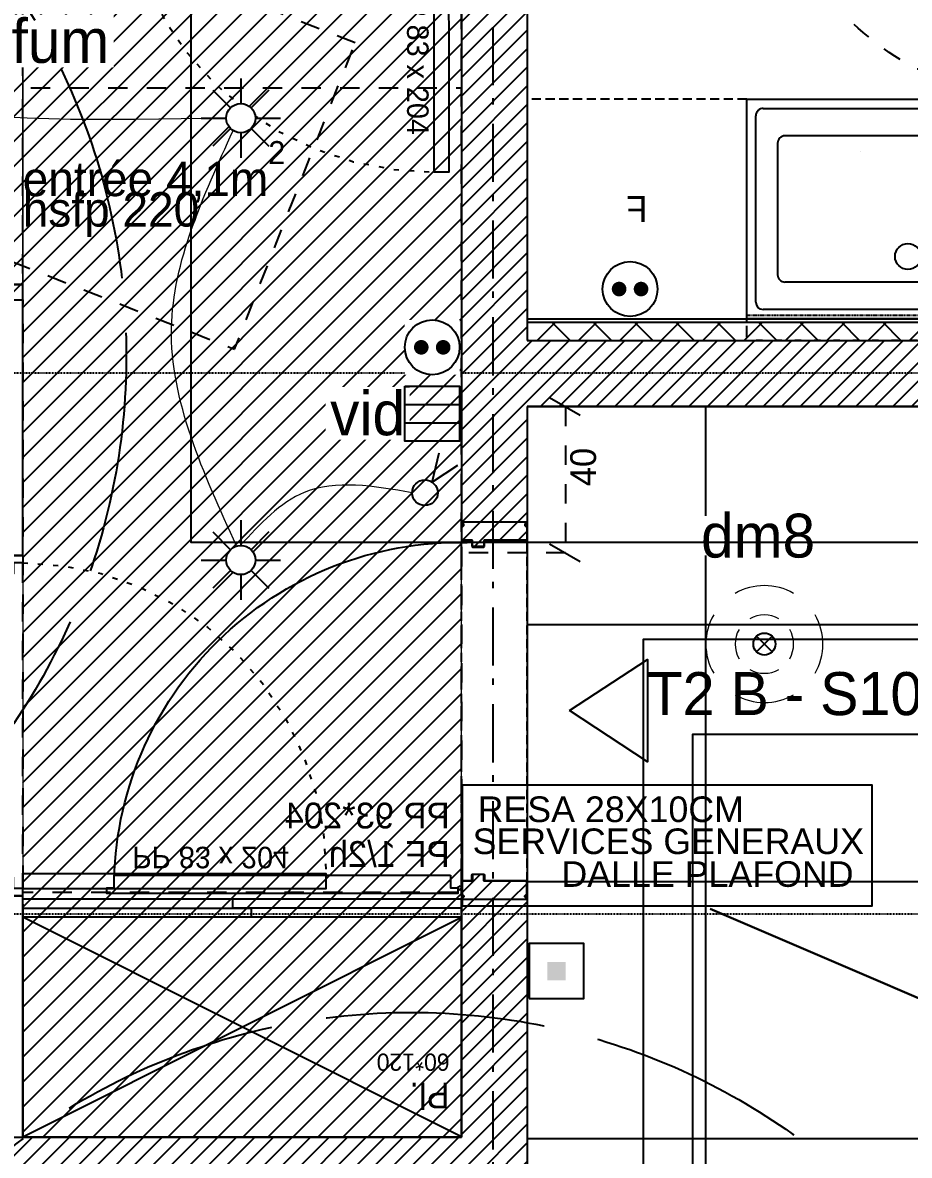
# Model space of a CAD drawing. Header units: centimetres. Extents: x -35664 to 50682, y -23001 to 23705.
# Drawn here: x 8922.8 to 9165.3, y 4077.5 to 4387.2 of the extents above; entities that cross this region are included whole.
import ezdxf

# ---------------------------------------------------------------- set-up
doc = ezdxf.new("R2010")
doc.units = ezdxf.units.CM
for name, pattern in [('ACAD_ISO02W100', [15, 12, -3]), ('Style de ligne -1', [0.41664, 0.20828, -0.20836]), ('Style de ligne -11', [0.347222, 0.20828, -0.138942]), ('Style de ligne -13', [0.147638, 0.098425, -0.049213]), ('Style de ligne -18', [0.164042, 0.054681, -0.109361]), ('Style de ligne -5', [0.20828, 0.069425, -0.138855]), ('Style de ligne -6', [1.04164, 0.625, -0.20828, 0.06943, -0.13893]), ('VW-01', [0.41656, 0.20828, -0.20828])]:
    doc.linetypes.add(name, pattern=pattern)
for name, color, linetype in [('B aménagement intérieur', 252, 'Continuous'), ('B faience', 252, 'Style de ligne -11'), ('B Faux plafonds', 9, 'Continuous'), ('B Faux plafonds_Hatch', 9, 'Continuous'), ('B GÈnÈral_Hatch', 252, 'Continuous'), ('B Général', 252, 'Continuous'), ('C ANNOTATIONS-axes horizontaux', 252, 'Style de ligne -1'), ('C ANNOTATIONS-PMR', 252, 'Style de ligne -5'), ('C ANNOTATIONS-prestations', 252, 'Continuous'), ('C ANNOTATIONS-prestations_Hatch', 252, 'Continuous'), ('C ANNOTATIONS-texte', 252, 'Continuous'), ('D SURFACES-shab', 252, 'Continuous'), ('F REMPLISSAGE-vert foncé', 252, 'Continuous'), ('prlm-MOD', 64, 'Continuous')]:
    doc.layers.add(name, color=color, linetype=linetype)
for name, color, linetype, lineweight in [('prlm-ELEC-CFA', 1, 'Continuous', 25), ('prlm-ELEC-CFO', 1, 'Continuous', 25), ('prlm-ELEC-SSI', 6, 'Continuous', 25), ('prlm-GAZ', 2, 'Continuous', 25), ('RESERVATION', 5, 'Continuous', 30)]:
    doc.layers.add(name, color=color, linetype=linetype, lineweight=lineweight)
doc.layers.add('prlm-ZEROPLOT', color=254, linetype='Continuous', plot=False)
doc.styles.add('Arial', font='arial.ttf')
doc.styles.add('Eurostile', font='Eurosti.TTF')
doc.styles.add('Eurostile (bold)', font='Eurostib.TTF')
doc.styles.add('Eurostile (italic)', font='Eurostib.TTF')
doc.styles.add('prlm-elec-cfa', font='comic.ttf', dxfattribs={"height": 12})
doc.styles.add('prlm-elec-cfo', font='comic.ttf', dxfattribs={"height": 12})
doc.styles.add('prlm-elec-ssi', font='comic.ttf', dxfattribs={"height": 12})
pattern_1 = [(45, (0, 0), (2.4253472, -2.6458333), [])]

# ---------------------------------------------------------------- blocks, each defined once
blk = doc.blocks.new('B 90.Rond 150_PMR')
at = {"layer": 'B Général', "linetype": 'VW-01', "ltscale": 25.4}
blk.add_circle((0, 0), 75, dxfattribs=at)
at = {"layer": 'B Général', "insert": (-61.5, 0), "char_height": 7.059, "attachment_point": 5, "rotation": 90, "line_spacing_factor": 0.894142, "style": 'Eurostile (italic)'}
blk.add_mtext('Ø 150 PMR', dxfattribs=at)
blk = doc.blocks.new('B 90.Frigo')
at = {"layer": 'B Général', "linetype": 'Style de ligne -13', "ltscale": 25.4, "flags": 128}
blk.add_lwpolyline([(-30, 30), (30, 30), (30, -30), (-30, -30)], close=True, dxfattribs=at)
blk.add_lwpolyline([(30, -30), (30, -36), (-30, -36), (-30, -30)], dxfattribs=at)
at = {"layer": 'B Général', "insert": (0, 0), "char_height": 7.06, "attachment_point": 5, "line_spacing_factor": 0.894142, "style": 'Eurostile'}
blk.add_mtext('F', dxfattribs=at)
blk = doc.blocks.new('B 90.Lave Vaisselle')
at = {"layer": 'B Général', "linetype": 'Style de ligne -13', "ltscale": 25.4, "flags": 128}
blk.add_lwpolyline([(-30, 30), (-30, 36), (30, 36), (30, 30)], dxfattribs=at)
blk.add_lwpolyline([(-30, 30), (30, 30), (30, -30), (-30, -30)], close=True, dxfattribs=at)
at = {"layer": 'B Général', "insert": (0, 0), "char_height": 7.059, "attachment_point": 5, "line_spacing_factor": 0.894142, "style": 'Eurostile'}
blk.add_mtext('LV', dxfattribs=at)
blk = doc.blocks.new('B 90.Evier 120x60')
at = {"layer": 'B Général', "linetype": 'Continuous'}
for p, q in [((-55.5, -2.5), (55.5, -2.5)), ((-57.5, -55.5), (-57.5, -4.5)), ((57.5, -4.5), (57.5, -55.5)), ((-52.12, -15), (-7.88, -15)), ((-52.5, -20), (-7.5, -20)), ((-52.5, -25), (-7.5, -25)), ((-52.5, -30), (-7.5, -30)), ((-52.5, -35), (-7.5, -35)), ((-52.5, -40), (-7.5, -40)), ((-52.12, -45), (-7.88, -45)), ((28.75, -45.8), (28.75, -45.8)), ((12.27, -52.47), (12.27, -52.47)), ((55.5, -57.5), (-55.5, -57.5))]:
    blk.add_line(p, q, dxfattribs=at)
at = {"layer": 'B Général', "linetype": 'Style de ligne -5', "ltscale": 25.4, "flags": 128}
blk.add_lwpolyline([(-60, 0), (-60, 6), (60, 6), (60, 0)], dxfattribs=at)
at = {"layer": 'B Général', "linetype": 'Continuous', "flags": 128}
blk.add_lwpolyline([(-60, 0), (60, 0), (60, -60), (-60, -60)], close=True, dxfattribs=at)
for points in [[(8.4, -12), (8.4, -48, 0.414212), (10.4, -50), (49.55, -50, 0.198914), (50.96, -49.41, 0.198914), (51.55, -48), (51.55, -12, 0.414214), (49.55, -10)], [(8.4, -12, -0.414212), (10.4, -10), (49.6, -10)]]:
    blk.add_lwpolyline(points, format="xyb", dxfattribs=at)
at = {"layer": 'B Général', "linetype": 'Continuous'}
for centre, start, end in [((-55.5, -4.5), 90, 180), ((55.5, -4.5), 0, 90), ((-55.5, -55.5), 180, 270), ((55.5, -55.5), 270, 0)]:
    blk.add_arc(centre, 2, start, end, dxfattribs=at)
blk.add_ellipse((15.9, -17), major_axis=(3.54, 0), ratio=1, dxfattribs=at)
at = {"layer": 'B Général'}
blk.add_blockref('B 90.Lave Vaisselle', (-30, -30), dxfattribs=at)
at = {"layer": 'C ANNOTATIONS-prestations', "insert": (-37.15, -3.37), "char_height": 4.706, "attachment_point": 1, "line_spacing_factor": 0.894142, "style": 'Eurostile (italic)'}
blk.add_mtext('Faïence ht: 60cm', dxfattribs=at)
blk = doc.blocks.new('B 90.T2 S105 (2D)')
at = {"layer": 'B GÈnÈral_Hatch', "linetype": 'Continuous'}
h = blk.add_hatch(dxfattribs=at)
h.set_pattern_fill('02_ISOLANT', color=256, angle=-90.0006, style=0, pattern_type=2)
h.set_pattern_definition([(-45.0006, (0, 0), (5.65692, 5.65679), []), (44.9994, (0, 0), (5.65679, -5.65692), [])])
h.paths.add_polyline_path([(-79.41, -286.55), (-366.96, -286.55), (-366.96, -291.55), (-79.41, -291.55)])
at = {"layer": 'B faience'}
blk.add_line((-306.96, -284.55), (-80.41, -284.55), dxfattribs=at)
at = {"layer": 'B Général', "linetype": 'Continuous'}
for p, q in [((-366.96, -285.55), (-79.41, -285.55)), ((-366.96, -285.55), (-79.41, -285.55)), ((-366.96, -286.55), (-79.41, -286.55)), ((-366.96, -291.55), (-79.41, -291.55)), ((-366.96, -291.55), (-79.41, -291.55))]:
    blk.add_line(p, q, dxfattribs=at)
at = {"layer": 'D SURFACES-shab', "lineweight": 18, "flags": 128}
blk.add_lwpolyline([(-366.96, -285.55), (-79.41, -285.55), (-79.41, -224.52), (-65.42, -224.52), (-65.42, -194.52), (-65.42, -194.52), (-65.42, -129.52), (-0.41, -129.52), (-0.41, 291.55), (-366.96, 291.55), (-366.96, -99.44), (-366.96, -99.44), (-366.96, -165.55), (-366.96, -165.55)], close=True, dxfattribs=at)
at = {"layer": 'B Général', "xscale": -1}
blk.add_blockref('B 90.Frigo', (-336.96, -255.55), dxfattribs=at)
at = {"layer": 'B Général', "rotation": 180}
blk.add_blockref('B 90.Evier 120x60', (-246.96, -285.55), dxfattribs=at)
at = {"layer": 'C ANNOTATIONS-PMR', "ltscale": 25.4, "rotation": 270}
blk.add_blockref('B 90.Rond 150_PMR', (-226.06, -150.55), dxfattribs=at)
blk = doc.blocks.new('B 90.PP 80')
at = {"layer": 'B Général', "flags": 128}
blk.add_lwpolyline([(-43, 2.5), (-43, 85.5), (-39, 85.5), (-39, 2.5)], close=True, dxfattribs=at)
at = {"layer": 'B Général', "linetype": 'Style de ligne -18', "ltscale": 25.4, "flags": 128}
blk.add_lwpolyline([(46, 2.5), (45.27, 13.33), (43.1, 23.98), (39.53, 34.26), (34.61, 44), (28.44, 53.03), (21.1, 61.19), (12.74, 68.35), (3.5, 74.38), (-6.47, 79.18), (-17, 82.67), (-27.91, 84.79), (-39, 85.5)], dxfattribs=at)
at = {"layer": 'B Général', "linetype": 'Continuous', "flags": 128}
for points in [[(-45, 2.5), (-43, 2.5), (-43, 0), (-40, 0), (-40, -2.5), (-45, -2.5)], [(48, 2.5), (46, 2.5), (46, 0), (43, 0), (43, -2.5), (48, -2.5), (48, -2.5), (48, -2.5), (48, 1.79), (48, 1.79)]]:
    blk.add_lwpolyline(points, close=True, dxfattribs=at)
at = {"layer": 'C ANNOTATIONS-prestations', "insert": (-37.5, 32.5), "char_height": 5.8825, "attachment_point": 1, "rotation": 90, "line_spacing_factor": 0.894142, "style": 'Eurostile'}
blk.add_mtext('PP 83 x 204', dxfattribs=at)
blk = doc.blocks.new('B 90.Placard 60.120')
at = {"layer": 'B Général', "linetype": 'Continuous'}
for p, q in [((60, 29.81), (-60, -30.19)), ((-60, 29.81), (60, -30.19))]:
    blk.add_line(p, q, dxfattribs=at)
at = {"layer": 'B Général', "linetype": 'Continuous', "flags": 128}
blk.add_lwpolyline([(60, -30.19), (60, 29.81), (-60, 29.81), (-60, -30.19)], dxfattribs=at)
for points in [[(60, -30.19), (60, -35.19), (-60, -35.19), (-60, -30.19)], [(60, -30.19), (60, -32.69), (-2.5, -32.69), (-2.5, -30.19)], [(2.5, -32.69), (2.5, -35.19), (-60, -35.19), (-60, -32.69)]]:
    blk.add_lwpolyline(points, close=True, dxfattribs=at)
at = {"layer": 'B Général', "insert": (-56.76, 22.1), "char_height": 7.059, "attachment_point": 1, "line_spacing_factor": 0.894142, "style": 'Eurostile'}
blk.add_mtext('Pl.', dxfattribs=at)
at = {"layer": 'C ANNOTATIONS-prestations', "insert": (-56.76, 9.4), "char_height": 4.706, "attachment_point": 4, "line_spacing_factor": 0.894142, "style": 'Eurostile'}
blk.add_mtext('60*120', dxfattribs=at)
blk = doc.blocks.new('B 90.T2 BS104  (2D)')
at = {"layer": 'B Faux plafonds_Hatch', "linetype": 'Continuous'}
h = blk.add_hatch(dxfattribs=at)
h.set_pattern_fill('F_P__SOFFITE', color=256, style=0, pattern_type=2)
h.set_pattern_definition([(45, (0, 0.2205), (-3.52778, 3.30729), [])])
h.paths.add_polyline_path([(20.46, 11.53), (20.46, 11.53), (-9.7, 11.53), (-9.7, -114.47), (44.61, -114.47), (44.61, -139.45), (111.61, -139.45), (111.61, -169.46), (174.62, -169.46), (174.62, -398.45), (294.62, -398.45), (294.62, 82.15), (149.61, 82.15), (149.61, 11.53)])
at = {"layer": 'B Faux plafonds', "linetype": 'VW-01', "ltscale": 25.4, "flags": 128}
blk.add_lwpolyline([(20.46, 11.53), (20.46, 11.53), (-9.7, 11.53), (-9.7, -114.47), (44.61, -114.47), (44.61, -139.45), (111.61, -139.45), (111.61, -169.46), (174.62, -169.46), (174.62, -398.45), (294.62, -398.45), (294.62, 82.15), (149.61, 82.15), (149.61, 11.53)], close=True, dxfattribs=at)
at = {"layer": 'B Général', "linetype": 'Continuous'}
for p, q in [((174.62, -165.35), (111.61, -165.35)), ((174.62, -239.45), (174.62, -165.35)), ((174.62, -239.45), (169.62, -239.45)), ((174.62, -332.45), (169.62, -332.45)), ((174.62, -398.45), (174.62, -332.45))]:
    blk.add_line(p, q, dxfattribs=at)
at = {"layer": 'B Général', "linetype": 'VW-01', "ltscale": 25.4, "flags": 128}
blk.add_lwpolyline([(174.62, -331.54), (174.62, -111.54), (294.62, -111.54), (294.62, -331.54)], close=True, dxfattribs=at)
at = {"layer": 'C ANNOTATIONS-prestations', "linetype": 'Continuous'}
for p, q in [((318.72, -196.22), (327.07, -201.04)), ((318.72, -236.22), (327.07, -241.04))]:
    blk.add_line(p, q, dxfattribs=at)
at = {"layer": 'C ANNOTATIONS-prestations', "linetype": 'VW-01', "ltscale": 25.4}
for p, q in [((323.05, -198.72), (323.05, -238.72)), ((323.05, -238.72), (294.62, -238.72))]:
    blk.add_line(p, q, dxfattribs=at)
at = {"layer": 'C ANNOTATIONS-prestations', "linetype": 'VW-01', "ltscale": 25.4, "flags": 128}
blk.add_lwpolyline([(265.55, -99.24), (84.99, -28.14), (52.01, -111.88), (232.57, -182.98)], close=True, dxfattribs=at)
at = {"layer": 'D SURFACES-shab', "lineweight": 18, "flags": 128}
for points in [[(144.61, -51.43), (144.61, 11.53), (-10.7, 11.53), (-10.7, -112.37), (44.61, -112.37), (44.61, -135.15), (111.61, -135.15), (111.61, -165.15), (174.62, -165.15), (174.61, -51.43)], [(174.62, -398.45), (294.62, -398.45), (294.62, -51.43), (174.62, -51.43)]]:
    blk.add_lwpolyline(points, close=True, dxfattribs=at)
at = {"layer": 'F REMPLISSAGE-vert foncé', "linetype": 'Continuous'}
for p, q in [((174.62, -165.35), (111.61, -165.35)), ((174.62, -239.45), (174.62, -165.35)), ((174.62, -398.45), (174.62, -332.45))]:
    blk.add_line(p, q, dxfattribs=at)
at = {"layer": 'B Général'}
for name, p, rotation in [('B 90.PP 80', (248.11, -49.04), 180.0035750570779), ('B 90.Placard 60.120', (234.62, -368.54), 180)]:
    blk.add_blockref(name, p, dxfattribs=dict(at, rotation=rotation))
at = {"layer": 'B Général', "xscale": -1, "rotation": 270}
blk.add_blockref('B 90.PP 80', (172.12, -287.45), dxfattribs=at)
at = {"layer": 'C ANNOTATIONS-prestations', "insert": (174.62, -140.05), "char_height": 9.412, "width": 106.0944, "attachment_point": 1, "line_spacing_factor": 0.894142, "style": 'Eurostile'}
blk.add_mtext('hsfp 220', dxfattribs=at)
at = {"layer": 'C ANNOTATIONS-prestations', "insert": (324.35, -215.22), "char_height": 7.059, "attachment_point": 2, "rotation": 90, "line_spacing_factor": 0.894142, "style": 'Eurostile'}
blk.add_mtext('40', dxfattribs=at)
at = {"layer": 'C ANNOTATIONS-texte', "insert": (174.62, -126.08), "char_height": 9.412, "width": 106.0944, "attachment_point": 1, "line_spacing_factor": 0.894142, "style": 'Eurostile'}
blk.add_mtext('entrée 4,1m{\\H0.6667x;\\S2^ ;}', dxfattribs=at)
blk = doc.blocks.new('B 90.Groupe-21-1')
at = {"layer": 'C ANNOTATIONS-texte', "insert": (9093.65, 4209.63), "char_height": 11.765, "width": 138.4345, "attachment_point": 1, "line_spacing_factor": 0.894142, "style": 'Eurostile (bold)'}
blk.add_mtext('T2{\\fEurostile|b0|i0|c0|p0; }B {\\fEurostile|b0|i0|c0|p0;- S104}', dxfattribs=at)
blk = doc.blocks.new('B 90.PP 93_204 PF1_2h mur20')
at = {"layer": 'B GÈnÈral_Hatch', "linetype": 'Continuous'}
h = blk.add_hatch(dxfattribs=at)
h.set_pattern_fill('50_BETON', color=256, style=0, pattern_type=2)
h.set_pattern_definition(pattern_1)
edge = h.paths.add_edge_path()
edge.add_line((-51.6, -8.95), (-50.94, -8.37))
edge.add_line((-50.94, -8.37), (-50.93, -8.36))
edge.add_arc((-50.79, -8.52), 0.2, 48.9909, 131.0091, ccw=False)
edge.add_line((-50.66, -8.36), (-50.65, -8.37))
edge.add_line((-50.65, -8.37), (-50.1, -8.86))
edge.add_line((-50.1, -8.86), (-50.1, -8.86))
edge.add_arc((-50.06, -8.82), 0.05, 228.9909, 270)
edge.add_line((-50.06, -8.87), (-50.06, -8.87))
edge.add_line((-50.06, -8.87), (-46.7, -8.87))
edge.add_line((-46.7, -8.87), (-46.69, -8.87))
edge.add_arc((-46.69, -8.83), 0.0435, 270, 360)
edge.add_line((-46.65, -8.83), (-46.65, 2.7))
edge.add_arc((-46.48, 2.7), 0.174, 90, 180, ccw=False)
edge.add_line((-46.48, 2.87), (-46.45, 2.87))
edge.add_line((-46.45, 2.87), (-44.9, 2.87))
edge.add_line((-44.9, 2.87), (-44.89, 2.87))
edge.add_arc((-44.89, 2.91), 0.0435, 270, 360)
edge.add_line((-44.85, 2.91), (-44.85, 5.96))
edge.add_arc((-44.89, 5.96), 0.0435, 0, 90)
edge.add_line((-44.89, 6), (-44.9, 6))
edge.add_line((-44.9, 6), (-46.45, 6))
edge.add_line((-46.45, 6), (-46.48, 6))
edge.add_arc((-46.48, 6.17), 0.174, 180, 270, ccw=False)
edge.add_line((-46.65, 6.17), (-46.65, 8.83))
edge.add_arc((-46.69, 8.83), 0.0435, 0, 90)
edge.add_line((-46.69, 8.87), (-46.7, 8.87))
edge.add_line((-46.7, 8.87), (-50.06, 8.87))
edge.add_line((-50.06, 8.87), (-50.06, 8.87))
edge.add_arc((-50.06, 8.82), 0.05, 90, 131.0091)
edge.add_line((-50.1, 8.86), (-50.1, 8.86))
edge.add_line((-50.1, 8.86), (-50.65, 8.37))
edge.add_line((-50.65, 8.37), (-50.66, 8.37))
edge.add_arc((-50.79, 8.52), 0.2, 233.0967, 311.0091, ccw=False)
edge.add_line((-50.91, 8.36), (-50.92, 8.36))
edge.add_line((-50.92, 8.36), (-51.44, 8.81))
edge.add_line((-51.44, 8.81), (-51.44, 8.81))
edge.add_line((-51.44, 8.81), (-51.6, 8.95))
edge.add_line((-51.6, 8.95), (-51.6, -8.95))
h = blk.add_hatch(dxfattribs=at)
h.set_pattern_fill('50_BETON', color=256, style=0, pattern_type=2)
h.set_pattern_definition(pattern_1)
edge = h.paths.add_edge_path()
edge.add_line((51.6, -8.95), (50.94, -8.37))
edge.add_line((50.94, -8.37), (50.93, -8.36))
edge.add_arc((50.79, -8.52), 0.2, 48.9909, 131.0091)
edge.add_line((50.66, -8.36), (50.65, -8.37))
edge.add_line((50.65, -8.37), (50.1, -8.86))
edge.add_line((50.1, -8.86), (50.1, -8.86))
edge.add_arc((50.06, -8.82), 0.05, 270, 311.0091, ccw=False)
edge.add_line((50.06, -8.87), (50.06, -8.87))
edge.add_line((50.06, -8.87), (46.7, -8.87))
edge.add_line((46.7, -8.87), (46.69, -8.87))
edge.add_arc((46.69, -8.83), 0.0435, 180, 270, ccw=False)
edge.add_line((46.65, -8.83), (46.65, 2.7))
edge.add_arc((46.48, 2.7), 0.174, 0, 90)
edge.add_line((46.48, 2.87), (46.45, 2.87))
edge.add_line((46.45, 2.87), (44.9, 2.87))
edge.add_line((44.9, 2.87), (44.89, 2.87))
edge.add_arc((44.89, 2.91), 0.0435, 180, 270, ccw=False)
edge.add_line((44.85, 2.91), (44.85, 5.96))
edge.add_arc((44.89, 5.96), 0.0435, 90, 180, ccw=False)
edge.add_line((44.89, 6), (44.9, 6))
edge.add_line((44.9, 6), (46.45, 6))
edge.add_line((46.45, 6), (46.48, 6))
edge.add_arc((46.48, 6.17), 0.174, 270, 360)
edge.add_line((46.65, 6.17), (46.65, 8.83))
edge.add_arc((46.69, 8.83), 0.0435, 90, 180, ccw=False)
edge.add_line((46.69, 8.87), (46.7, 8.87))
edge.add_line((46.7, 8.87), (50.06, 8.87))
edge.add_line((50.06, 8.87), (50.06, 8.87))
edge.add_arc((50.06, 8.82), 0.05, 48.9909, 90, ccw=False)
edge.add_line((50.1, 8.86), (50.1, 8.86))
edge.add_line((50.1, 8.86), (50.65, 8.37))
edge.add_line((50.65, 8.37), (50.66, 8.37))
edge.add_arc((50.79, 8.52), 0.2, 228.9909, 306.9033)
edge.add_line((50.91, 8.36), (50.92, 8.36))
edge.add_line((50.92, 8.36), (51.44, 8.81))
edge.add_line((51.44, 8.81), (51.44, 8.81))
edge.add_line((51.44, 8.81), (51.6, 8.95))
edge.add_line((51.6, 8.95), (51.6, -8.95))
at = {"layer": 'B Général', "linetype": 'Style de ligne -13', "ltscale": 25.4}
for p, q in [((46.7, 9), (-46.7, 9)), ((46.7, -9), (-46.7, -9))]:
    blk.add_line(p, q, dxfattribs=at)
at = {"layer": 'B Général', "linetype": 'Continuous', "flags": 128}
for points in [[(45, 12), (48.5, 12), (48.5, 10), (50, 10), (50.01, 106), (48.51, 106), (48.51, 104), (45.01, 104)], [(0, -20.5), (-14, -41.85), (14, -41.85)]]:
    blk.add_lwpolyline(points, close=True, dxfattribs=at)
for points in [[(-46.5, 8.83), (-46.5, 6.17, 0.414214), (-46.46, 6.13), (-46.45, 6.13), (-44.9, 6.13), (-44.87, 6.13, -0.414214), (-44.7, 5.96), (-44.7, 2.91, -0.414214), (-44.87, 2.74), (-44.9, 2.74), (-46.45, 2.74), (-46.46, 2.74, 0.414214), (-46.5, 2.7), (-46.5, -8.83, -0.414214), (-46.67, -9), (-46.7, -9), (-50.06, -9), (-50.07, -9, -0.18087), (-50.2, -8.95), (-50.2, -8.95), (-50.76, -8.47), (-50.76, -8.46, 0.373975), (-50.83, -8.46), (-50.83, -8.47), (-51.49, -9.04), (-51.6, -8.95), (-50.94, -8.37), (-50.93, -8.36, -0.373975), (-50.66, -8.36), (-50.65, -8.37), (-50.1, -8.86), (-50.1, -8.86, 0.18087), (-50.06, -8.87), (-50.06, -8.87), (-46.7, -8.87), (-46.69, -8.87, 0.414214), (-46.65, -8.83), (-46.65, 2.7, -0.414214), (-46.48, 2.87), (-46.45, 2.87), (-44.9, 2.87), (-44.89, 2.87, 0.414214), (-44.85, 2.91), (-44.85, 5.96, 0.414214), (-44.89, 6), (-44.9, 6), (-46.45, 6), (-46.48, 6, -0.414214), (-46.65, 6.17), (-46.65, 8.83, 0.414214), (-46.69, 8.87), (-46.7, 8.87), (-50.06, 8.87), (-50.06, 8.87, 0.18087), (-50.1, 8.86), (-50.1, 8.86), (-50.65, 8.37), (-50.66, 8.37, -0.353689), (-50.91, 8.36), (-50.92, 8.36), (-51.44, 8.81), (-51.44, 8.81), (-51.6, 8.95), (-51.49, 9.04), (-50.88, 8.51, 0.385556), (-50.77, 8.46), (-50.76, 8.47), (-50.2, 8.95), (-50.2, 8.95, -0.18087), (-50.07, 9), (-50.06, 9), (-46.7, 9), (-46.67, 9, -0.414214)], [(46.5, 8.83), (46.5, 6.17, -0.414214), (46.46, 6.13), (46.45, 6.13), (44.9, 6.13), (44.87, 6.13, 0.414214), (44.7, 5.96), (44.7, 2.91, 0.414214), (44.87, 2.74), (44.9, 2.74), (46.45, 2.74), (46.46, 2.74, -0.414214), (46.5, 2.7), (46.5, -8.83, 0.414214), (46.67, -9), (46.7, -9), (50.06, -9), (50.07, -9, 0.18087), (50.2, -8.95), (50.2, -8.95), (50.76, -8.47), (50.76, -8.46, -0.373975), (50.83, -8.46), (50.83, -8.47), (51.49, -9.04), (51.6, -8.95), (50.94, -8.37), (50.93, -8.36, 0.373975), (50.66, -8.36), (50.65, -8.37), (50.1, -8.86), (50.1, -8.86, -0.18087), (50.06, -8.87), (50.06, -8.87), (46.7, -8.87), (46.69, -8.87, -0.414214), (46.65, -8.83), (46.65, 2.7, 0.414214), (46.48, 2.87), (46.45, 2.87), (44.9, 2.87), (44.89, 2.87, -0.414214), (44.85, 2.91), (44.85, 5.96, -0.414214), (44.89, 6), (44.9, 6), (46.45, 6), (46.48, 6, 0.414214), (46.65, 6.17), (46.65, 8.83, -0.414214), (46.69, 8.87), (46.7, 8.87), (50.06, 8.87), (50.06, 8.87, -0.18087), (50.1, 8.86), (50.1, 8.86), (50.65, 8.37), (50.66, 8.37, 0.353689), (50.91, 8.36), (50.92, 8.36), (51.44, 8.81), (51.44, 8.81), (51.6, 8.95), (51.49, 9.04), (50.88, 8.51, -0.385556), (50.77, 8.46), (50.76, 8.47), (50.2, 8.95), (50.2, 8.95, 0.18087), (50.07, 9), (50.06, 9), (46.7, 9), (46.67, 9, 0.414214)]]:
    blk.add_lwpolyline(points, format="xyb", close=True, dxfattribs=at)
at = {"layer": 'B Général', "linetype": 'Continuous'}
blk.add_circle((48.5, 9.5), 0.5, dxfattribs=at)
blk.add_arc((48.5, 9.5), 94.5, 90, 181.2323, dxfattribs=at)
at = {"layer": 'C ANNOTATIONS-prestations', "insert": (25.17, 12.23), "char_height": 7.059, "attachment_point": 1, "rotation": 90, "line_spacing_factor": 0.894142, "style": 'Eurostile'}
blk.add_mtext('PP 93*204\\PPF 1/2h\\P', dxfattribs=at)
blk = doc.blocks.new('xi.dm8')
at = {"layer": 'prlm-ELEC-CFO', "color": 0}
for points in [[(-2.12, 2.12), (2.12, -2.12)], [(2.12, 2.12), (-2.12, -2.12)]]:
    blk.add_lwpolyline(points, dxfattribs=at)
blk.add_circle((0, 0), 3, dxfattribs=at)
at = {"layer": 'prlm-ELEC-CFO', "color": 0, "lineweight": 13}
for radius, start, end in [(16, 60, 120), (16, 150, 210), (8, 60, 120), (16, 330, 30), (8, 150, 210), (8, 330, 30), (8, 240, 300), (16, 240, 300)]:
    blk.add_arc((0, 0), radius, start, end, dxfattribs=at)
blk = doc.blocks.new('xi.PC')
at = {"color": 0, "lineweight": 5}
blk.add_wipeout([(-7.5, -7.5), (7.5, -7.5), (7.5, 7.5), (-7.5, 7.5)], dxfattribs=at).dxf.layer = 'prlm-ELEC-CFO'
at = {"layer": 'prlm-ELEC-CFO', "color": 0, "linetype": 'ByBlock', "lineweight": 5, "const_width": 2}
for points in [[(-4, 0, 1), (-2, 0, 1)], [(2, 0, 1), (4, 0, 1)]]:
    blk.add_lwpolyline(points, format="xyb", close=True, dxfattribs=at)
at = {"layer": 'prlm-ELEC-CFO', "color": 0, "linetype": 'ByBlock', "lineweight": -2}
blk.add_circle((0, 0), 7.5, dxfattribs=at)
blk = doc.blocks.new('xi.VID')
at = {"layer": 'prlm-ELEC-CFA', "color": 0, "linetype": 'ByBlock', "lineweight": -2, "flags": 128}
blk.add_lwpolyline([(-7.5, 7.5), (7.5, 7.5), (7.5, -7.5), (-7.5, -7.5)], close=True, dxfattribs=at)
at = {"layer": 'prlm-ELEC-CFA', "color": 0}
for points in [[(-7.5, 2.5), (7.5, 2.5)], [(-7.5, -2.5), (7.5, -2.5)]]:
    blk.add_lwpolyline(points, dxfattribs=at)
blk = doc.blocks.new('xi.BSO')
at = {"layer": 'prlm-ELEC-CFO', "lineweight": 5}
blk.add_hatch(color=0, dxfattribs=at).paths.add_polyline_path([(-2.5, -2.5), (2.5, -2.5), (2.5, 2.5), (-2.5, 2.5)])
at = {"layer": 'prlm-ELEC-CFO', "color": 0, "flags": 128}
blk.add_lwpolyline([(-7.5, -7.5), (7.5, -7.5), (7.5, 7.5), (-7.5, 7.5)], close=True, dxfattribs=at)
blk = doc.blocks.new('xi.VV')
at = {"layer": 'prlm-ELEC-CFO', "color": 0}
blk.add_lwpolyline([(6.95, 3.42), (0.01, -1.13), (1.91, 6.95)], dxfattribs=at)
blk.add_circle((-2, -4), 3.5, dxfattribs=at)
blk = doc.blocks.new('xi.SPOT')
at = {"color": 0, "lineweight": 5}
blk.add_wipeout([(-4, 0), (-2.83, -2.83), (0, -4), (2.83, -2.83), (4, 0), (2.83, 2.83), (0, 4), (-2.83, 2.83)], dxfattribs=at).dxf.layer = 'prlm-ELEC-CFO'
at = {"layer": 'prlm-ELEC-CFO', "color": 0, "linetype": 'ByBlock', "lineweight": -2, "flags": 128}
for points in [[(0, 10.88), (0, 4)], [(-7.69, 7.69), (-2.83, 2.83)], [(7.69, 7.69), (2.83, 2.83)], [(-10.88, 0), (-4, 0)], [(4, 0), (10.88, 0)], [(-2.83, -2.83), (-7.69, -7.69)], [(2.83, -2.83), (7.69, -7.69)], [(0, -4), (0, -10.88)]]:
    blk.add_lwpolyline(points, dxfattribs=at)
at = {"layer": 'prlm-ELEC-CFO', "color": 0, "linetype": 'ByBlock', "lineweight": -2}
blk.add_circle((0, 0), 4, dxfattribs=at)
blk = doc.blocks.new('xi.dchrob')
at = {"layer": 'prlm-ZEROPLOT', "color": 253, "linetype": 'ACAD_ISO02W100', "ltscale": 5}
blk.add_circle((13.38, 0), 180, dxfattribs=at)

msp = doc.modelspace()

# ---------------------------------------------------------------- hatches: boundary and pattern name
at = {"layer": 'B GÈnÈral_Hatch', "linetype": 'Continuous'}
h = msp.add_hatch(dxfattribs=at)
h.set_pattern_fill('50_BETON', color=256, style=0, pattern_type=2)
h.set_pattern_definition(pattern_1)
h.paths.add_polyline_path([(9060.796, 5118.341), (9042.796, 5118.341), (9042.796, 4250.699), (9060.796, 4250.699)])
h = msp.add_hatch(dxfattribs=at)
h.set_pattern_fill('50_BETON', color=256, style=0, pattern_type=2)
h.set_pattern_definition(pattern_1)
h.paths.add_polyline_path([(9431.905, 4300.32), (9060.796, 4300.297), (9060.796, 4282.297), (9431.906, 4282.32)])
h = msp.add_hatch(dxfattribs=at)
h.set_pattern_fill('50_BETON', color=256, style=0, pattern_type=2)
h.set_pattern_definition(pattern_1)
h.paths.add_polyline_path([(9060.796, 4147.499), (9042.796, 4147.499), (9042.796, 3659.089), (9060.796, 3659.089)])
h = msp.add_hatch(dxfattribs=at)
h.set_pattern_fill('50_BETON', color=256, style=0, pattern_type=2)
h.set_pattern_definition(pattern_1)
h.paths.add_polyline_path([(9042.796, 4064.48), (9042.796, 4082.48), (8442.485, 4082.48), (8442.485, 4064.48)])
at = {"layer": 'C ANNOTATIONS-prestations_Hatch', "linetype": 'Continuous'}
h = msp.add_hatch(dxfattribs=at)
h.set_pattern_fill('DALETTES TERRASSE 50X50', color=256, scale=1.406016, style=0, pattern_type=2)
h.set_pattern_definition([(0, (9531.354, 4152.3), (4e-15, -70.301), []), (-90, (9531.354, 4152.3), (70.301, 0), [])])
h.paths.add_polyline_path([(9060.796, 4282.297), (9060.796, 3065.389), (9190.796, 3065.389), (9190.796, 3551.389), (9219.485, 3551.389), (9219.485, 3716.389), (9189.484, 3716.389), (9189.484, 4137.39), (9812.796, 4137.39), (9812.796, 4152.409), (10206.786, 4152.297), (10206.786, 4282.297)])

# ---------------------------------------------------------------- linework, layer by layer
at = {"layer": 'B Général', "linetype": 'Style de ligne -6', "ltscale": 25.4}
msp.add_line((9051.484, 3285.389), (9051.484, 5820.389), dxfattribs=at)
msp.add_line((9051.484, 3285.389), (9051.484, 5820.389), dxfattribs=at)
at = {"layer": 'B Général', "linetype": 'Continuous', "lineweight": 18}
for p, q in [((9042.796, 5118.341), (9042.796, 4250.699)), ((9060.796, 5118.341), (9060.796, 4300.297)), ((9060.796, 4300.297), (9431.905, 4300.32)), ((9060.796, 4282.297), (9431.906, 4282.32)), ((9060.796, 4282.297), (9060.796, 4250.699)), ((9042.796, 4147.499), (9042.796, 4082.48)), ((9060.796, 4147.499), (9060.796, 3659.089)), ((8452.485, 4082.48), (9042.796, 4082.48))]:
    msp.add_line(p, q, dxfattribs=at)
at = {"layer": 'B Général', "linetype": 'Continuous'}
for p, q in [((9042.796, 5118.341), (9042.796, 4250.699)), ((9060.796, 5118.341), (9060.796, 4300.297)), ((9060.796, 4300.297), (9431.905, 4300.32)), ((9060.796, 4282.297), (9431.906, 4282.32)), ((9060.796, 4282.297), (9060.796, 4250.699)), ((9042.796, 4250.699), (9060.796, 4250.699)), ((9042.796, 4147.499), (9042.796, 4082.48)), ((9042.796, 4147.499), (9060.796, 4147.499)), ((9060.796, 4147.499), (9060.796, 3659.089)), ((8452.485, 4082.48), (9042.796, 4082.48))]:
    msp.add_line(p, q, dxfattribs=at)
at = {"layer": 'C ANNOTATIONS-axes horizontaux'}
for p, q in [((12370.813, 4291.389), (2960.813, 4291.389)), ((12370.813, 4291.389), (2960.813, 4291.389)), ((12370.813, 4143.389), (2960.813, 4143.389)), ((12370.813, 4143.389), (2960.813, 4143.389))]:
    msp.add_line(p, q, dxfattribs=at)
at = {"layer": 'C ANNOTATIONS-prestations', "linetype": 'Continuous', "flags": 128}
msp.add_lwpolyline([(9060.796, 4282.297), (9060.796, 3065.389), (9190.796, 3065.389), (9190.796, 3551.389), (9219.485, 3551.389), (9219.485, 3716.389), (9189.484, 3716.389), (9189.484, 4137.39), (9812.796, 4137.39), (9812.796, 4152.409), (10206.786, 4152.297), (10206.786, 4282.297)], close=True, dxfattribs=at)
at = {"layer": 'prlm-ELEC-CFO', "lineweight": 13}
for points in [[(8981.305, 4244.117), (8963.509, 4303.771), (8980.352, 4357.721)], [(9029.296, 4258.684), (8999.798, 4258.786), (8982.298, 4244.281)]]:
    msp.add_spline(points, degree=3, dxfattribs=at)
at = {"layer": 'prlm-GAZ'}
for points in [[(9382.543, 4085.875), (9308.124, 4218.509), (9092.466, 4218.509), (9092.466, 3828.767), (9008.986, 3828.767)], [(8999.278, 3202.189), (9106.058, 3201.454), (9106.058, 4192.669), (9294.32, 4192.669), (9383.72, 4084.45)]]:
    msp.add_lwpolyline(points, dxfattribs=at)
at = {"layer": 'RESERVATION', "lineweight": 25}
msp.add_lwpolyline([(9043.068, 4178.766), (9155.016, 4178.766), (9155.016, 4145.58), (9043.068, 4145.58)], close=True, dxfattribs=at)
at = {"layer": 'RESERVATION', "lineweight": 30}
msp.add_lwpolyline([(9110.833, 4144.933), (9209.86, 4102.45), (9199.23, 4103.009), (9202.027, 4108.598), (9208.741, 4103.567)], dxfattribs=at)

# ---------------------------------------------------------------- block references
at = {"layer": 'B aménagement intérieur'}
for name, p in [('B 90.T2 BS104  (2D)', (8748.181, 4480.932)), ('B 90.T2 S105 (2D)', (9427.75, 4591.838))]:
    msp.add_blockref(name, p, dxfattribs=at)
at = {"layer": 'B Général'}
msp.add_blockref('B 90.Groupe-21-1', (0, 0), dxfattribs=at)
at = {"layer": 'B Général', "xscale": -1, "rotation": 90}
msp.add_blockref('B 90.PP 93_204 PF1_2h mur20', (9051.796, 4199.099), dxfattribs=at)
at = {"layer": 'prlm-ELEC-CFO'}
for name, p in [('xi.VV', (9034.796, 4262.672)), ('xi.dm8', (9125.624, 4217.297)), ('xi.BSO', (9068.771, 4127.867))]:
    msp.add_blockref(name, p, dxfattribs=at)
at = {"layer": 'prlm-MOD', "rotation": 180}
msp.add_blockref('xi.dchrob', (9042.413, 3936.563), dxfattribs=at)
msp.add_blockref('xi.dchrob', (9042.413, 3936.563), dxfattribs=at)
msp.add_blockref('xi.dchrob', (9042.413, 3936.563), dxfattribs=at)

# ---------------------------------------------------------------- texts
at = {"layer": 'RESERVATION', "lineweight": 25, "style": 'Arial'}
for s, p in [('RESA 28X10CM', (9047.212, 4168.627)), ('DALLE PLAFOND', (9070.132, 4150.906))]:
    msp.add_text(s, height=7, dxfattribs=at).set_placement(p)
at = {"layer": 'RESERVATION', "style": 'Arial'}
msp.add_text('SERVICES GENERAUX', height=7, dxfattribs=at).set_placement((9045.835, 4159.872))

# ---------------------------------------------------------------- next in the draw order: block references
at = {"layer": 'prlm-ELEC-CFO'}
for name, p in [('xi.PC', (9088.904, 4314.386)), ('xi.PC', (9034.796, 4298.453)), ('xi.SPOT', (8982.449, 4240.284))]:
    msp.add_blockref(name, p, dxfattribs=at)

# ---------------------------------------------------------------- next in the draw order: texts
at = {"layer": 'prlm-ELEC-CFA', "lineweight": 20, "insert": (9017.132, 4280.312), "char_height": 12, "attachment_point": 5, "line_spacing_factor": 0.8, "style": 'prlm-elec-cfa', "bg_fill": 3, "box_fill_scale": 1.1, "bg_fill_color": 256, "bg_fill_transparency": 0}
msp.add_mtext('vid', dxfattribs=at)
at = {"layer": 'prlm-ELEC-CFO', "lineweight": 20, "insert": (9123.904, 4252.956), "char_height": 12, "attachment_point": 2, "line_spacing_factor": 0.8, "style": 'prlm-elec-cfo', "bg_fill": 3, "box_fill_scale": 0.95, "bg_fill_color": 256, "bg_fill_transparency": 0}
msp.add_mtext('dm8', dxfattribs=at)
at = {"layer": 'prlm-ELEC-SSI', "lineweight": 20, "insert": (8933.112, 4382.157), "char_height": 12, "attachment_point": 5, "line_spacing_factor": 0.8, "style": 'prlm-elec-ssi', "bg_fill": 3, "box_fill_scale": 1.1, "bg_fill_color": 256, "bg_fill_transparency": 0}
msp.add_mtext('fum', dxfattribs=at)

# ---------------------------------------------------------------- next in the draw order: linework, layer by layer
at = {"layer": 'prlm-ELEC-CFO', "lineweight": 13}
msp.add_spline([(8978.449, 4361.127), (8823.556, 4404.211), (8815.664, 4423.675)], degree=3, dxfattribs=at)

# ---------------------------------------------------------------- next in the draw order: block references
at = {"layer": 'prlm-ELEC-CFA'}
msp.add_blockref('xi.VID', (9034.796, 4280.312), dxfattribs=at)
at = {"layer": 'prlm-MOD', "rotation": 270}
msp.add_blockref('xi.dchrob', (8771.141, 4309.639), dxfattribs=at)

# ---------------------------------------------------------------- next in the draw order: block references
at = {"layer": 'prlm-ELEC-CFO'}
msp.add_blockref('xi.SPOT', (8982.449, 4361.127), dxfattribs=at)

# ---------------------------------------------------------------- next in the draw order: linework, layer by layer
at = {"layer": 'prlm-GAZ'}
msp.add_lwpolyline([(8968.798, 4558.931), (8968.798, 4245.211), (9314.118, 4245.211), (9382.543, 4085.875)], dxfattribs=at)

doc.saveas('drawing.dxf')
